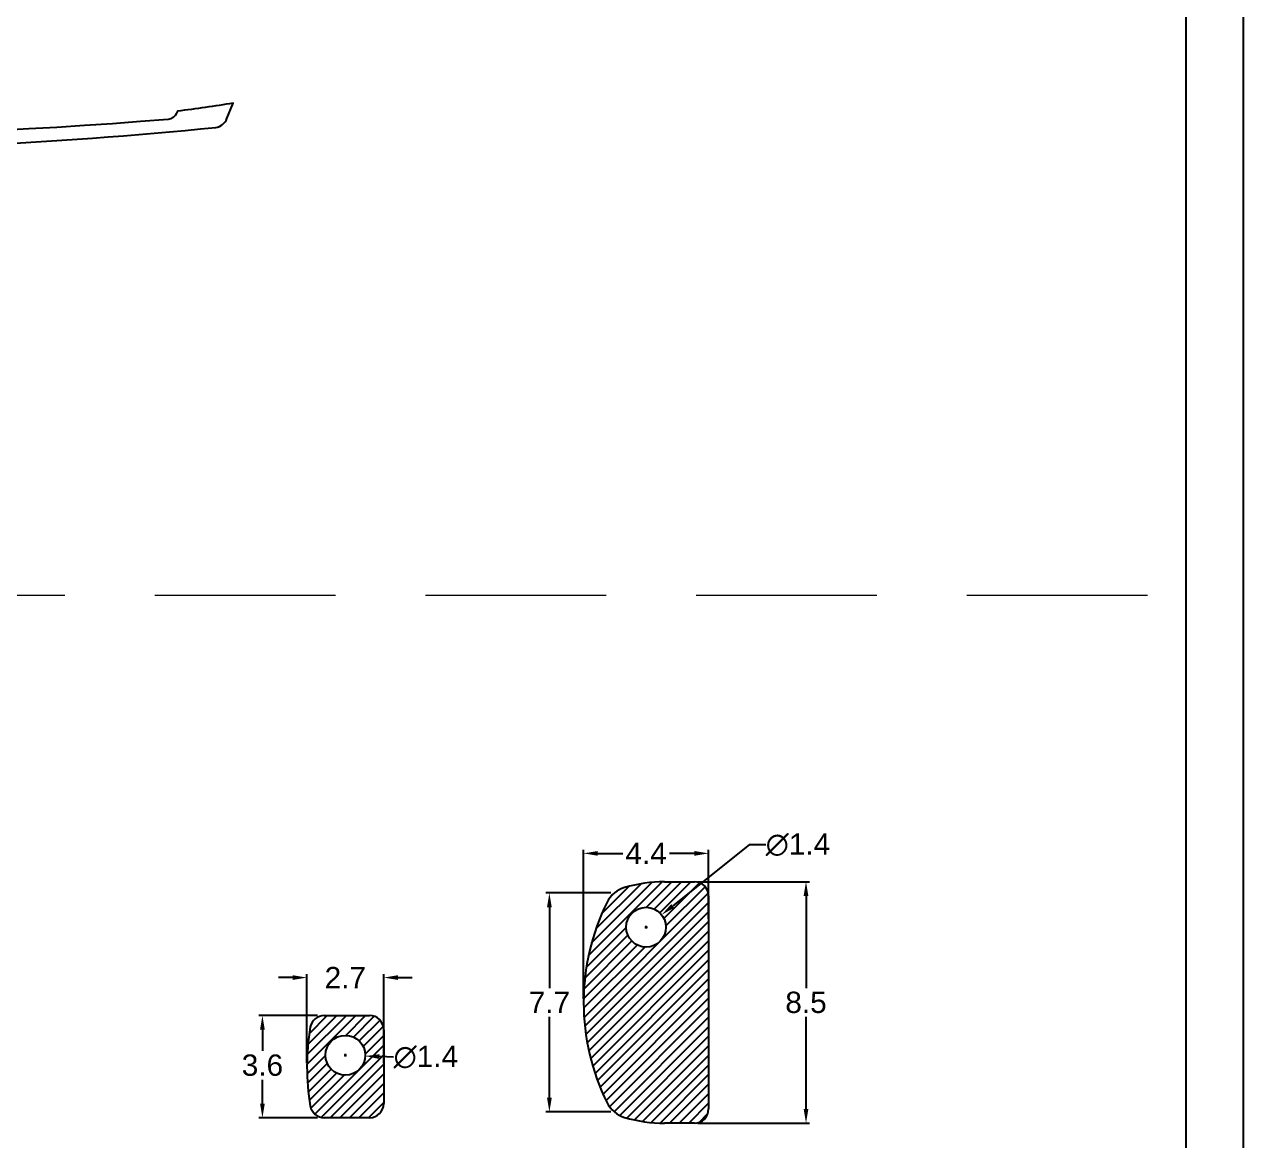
# Model space of a CAD drawing. Header units: millimetres. Extents: x 1233 to 2351, y 1180 to 1535.
# Drawn here: x 2265.6 to 2351.4, y 1311.7 to 1390.3 of the extents above; entities that cross this region are included whole.
import ezdxf

# ---------------------------------------------------------------- set-up
doc = ezdxf.new("R2010")
doc.units = ezdxf.units.MM
doc.linetypes.add('HIDDEN', pattern=[9.525, 6.35, -3.175])
doc.layers.add('Dimension', color=3, linetype='Continuous')
doc.styles.get("Standard").update_dxf_attribs({"font": 'arial.ttf'})
doc.dimstyles.get("Standard").update_dxf_attribs({"dimtxt": 0.18, "dimasz": 0.18, "dimexe": 0.18, "dimexo": 0.0625, "dimgap": 0.09, "dimtad": 0, "dimtih": 1, "dimtoh": 1, "dimdec": 4, "dimzin": 0, "dimdsep": 46, "dimtxsty": 'Standard', "dimcen": 0.09, "dimadec": 0, "dimazin": 0, "dimtfac": 1, "dimtdec": 4, "dimtofl": 0, "dimtmove": 0, "dimatfit": 3, "dimfxl": 1, "dimtolj": 1, "dimtzin": 0, "dimarcsym": 0})
doc.dimstyles.new('Standard$0', dxfattribs={"dimtxt": 2.3, "dimasz": 2, "dimexe": 1, "dimexo": 1, "dimgap": 1, "dimtad": 0, "dimtih": 1, "dimtoh": 1, "dimdec": 1, "dimzin": 0, "dimdsep": 46, "dimtxsty": 'Standard', "dimcen": 0, "dimclrd": 4, "dimclre": 4, "dimclrt": 4, "dimadec": 1, "dimazin": 0, "dimtfac": 1, "dimtdec": 1, "dimtofl": 0, "dimtmove": 0, "dimatfit": 0, "dimfxl": 1, "dimtolj": 1, "dimtzin": 0, "dimarcsym": 0})

# ---------------------------------------------------------------- blocks, each defined once
blk = doc.blocks.new('*D157')
at = {"layer": 'Defpoints', "color": 0, "transparency": 16777216}
for p in [(2290.872, 1323.154), (2285.469, 1316.885), (2290.872, 1316.885)]:
    blk.add_point(p, dxfattribs=at)
at = {"layer": 'Dimension', "color": 3, "lineweight": -2, "transparency": 16777216}
for p, q in [((2285.469, 1317.135), (2285.469, 1323.404)), ((2290.872, 1317.135), (2290.872, 1323.404)), ((2284.469, 1323.154), (2283.469, 1323.154)), ((2291.872, 1323.154), (2292.872, 1323.154))]:
    blk.add_line(p, q, dxfattribs=at)
at = {"layer": 'Dimension', "color": 3, "transparency": 16777216}
for points in [[(2284.469, 1323.32), (2284.469, 1322.987), (2285.469, 1323.154)], [(2291.872, 1323.32), (2291.872, 1322.987), (2290.872, 1323.154)]]:
    blk.add_solid(points, dxfattribs=at)
at = {"layer": 'Dimension', "transparency": 16777216, "insert": (2288.17, 1323.154), "char_height": 1.5, "attachment_point": 5}
blk.add_mtext('\\A1;2.7', dxfattribs=at)
blk = doc.blocks.new('*D158')
at = {"layer": 'Defpoints', "color": 0, "transparency": 16777216}
for p in [(2286.472, 1320.485), (2282.334, 1313.285), (2286.472, 1313.285)]:
    blk.add_point(p, dxfattribs=at)
at = {"layer": 'Dimension', "color": 3, "lineweight": -2, "transparency": 16777216}
for p, q in [((2286.222, 1320.485), (2282.084, 1320.485)), ((2282.334, 1319.485), (2282.334, 1317.995)), ((2282.334, 1314.285), (2282.334, 1315.962)), ((2286.222, 1313.285), (2282.084, 1313.285))]:
    blk.add_line(p, q, dxfattribs=at)
at = {"layer": 'Dimension', "color": 3, "transparency": 16777216}
for points in [[(2282.168, 1319.485), (2282.501, 1319.485), (2282.334, 1320.485)], [(2282.168, 1314.285), (2282.501, 1314.285), (2282.334, 1313.285)]]:
    blk.add_solid(points, dxfattribs=at)
at = {"layer": 'Dimension', "transparency": 16777216, "insert": (2282.334, 1316.979), "char_height": 1.5, "attachment_point": 5}
blk.add_mtext('\\A1;3.6', dxfattribs=at)
blk = doc.blocks.new('*D159')
at = {"layer": 'Defpoints', "color": 0, "transparency": 16777216}
for p in [(2313.74, 1331.901), (2313.74, 1327.04), (2304.94, 1321.401)]:
    blk.add_point(p, dxfattribs=at)
at = {"layer": 'Dimension', "color": 3, "lineweight": -2, "transparency": 16777216}
for p, q in [((2304.94, 1321.651), (2304.94, 1332.151)), ((2313.74, 1327.29), (2313.74, 1332.151)), ((2305.94, 1331.901), (2307.697, 1331.901)), ((2312.74, 1331.901), (2310.982, 1331.901))]:
    blk.add_line(p, q, dxfattribs=at)
at = {"layer": 'Dimension', "color": 3, "transparency": 16777216}
for points in [[(2305.94, 1332.067), (2305.94, 1331.734), (2304.94, 1331.901)], [(2312.74, 1332.067), (2312.74, 1331.734), (2313.74, 1331.901)]]:
    blk.add_solid(points, dxfattribs=at)
at = {"layer": 'Dimension', "transparency": 16777216, "insert": (2309.34, 1331.901), "char_height": 1.5, "attachment_point": 5}
blk.add_mtext('\\A1;4.4', dxfattribs=at)
blk = doc.blocks.new('*D229')
at = {"layer": 'Defpoints', "color": 0, "transparency": 16777216}
for p in [(2312.74, 1329.901), (2320.596, 1329.901), (2312.74, 1312.901)]:
    blk.add_point(p, dxfattribs=at)
at = {"layer": 'Dimension', "color": 3, "lineweight": -2, "transparency": 16777216}
for p, q in [((2312.99, 1329.901), (2320.846, 1329.901)), ((2320.596, 1328.901), (2320.596, 1322.417)), ((2320.596, 1313.901), (2320.596, 1320.385)), ((2312.99, 1312.901), (2320.846, 1312.901))]:
    blk.add_line(p, q, dxfattribs=at)
at = {"layer": 'Dimension', "color": 3, "transparency": 16777216}
for points in [[(2320.429, 1328.901), (2320.763, 1328.901), (2320.596, 1329.901)], [(2320.429, 1313.901), (2320.763, 1313.901), (2320.596, 1312.901)]]:
    blk.add_solid(points, dxfattribs=at)
at = {"layer": 'Dimension', "transparency": 16777216, "insert": (2320.596, 1321.401), "char_height": 1.5, "attachment_point": 5}
blk.add_mtext('\\A1;8.5', dxfattribs=at)
blk = doc.blocks.new('*D160')
at = {"layer": 'Defpoints', "color": 0, "transparency": 16777216}
for p in [(2307.108, 1329.112), (2302.533, 1313.691), (2307.108, 1313.691)]:
    blk.add_point(p, dxfattribs=at)
at = {"layer": 'Dimension', "color": 3, "lineweight": -2, "transparency": 16777216}
for p, q in [((2306.858, 1329.112), (2302.283, 1329.112)), ((2302.533, 1328.112), (2302.533, 1322.401)), ((2302.533, 1314.691), (2302.533, 1320.401)), ((2306.858, 1313.691), (2302.283, 1313.691))]:
    blk.add_line(p, q, dxfattribs=at)
at = {"layer": 'Dimension', "color": 3, "transparency": 16777216}
for points in [[(2302.366, 1328.112), (2302.7, 1328.112), (2302.533, 1329.112)], [(2302.366, 1314.691), (2302.7, 1314.691), (2302.533, 1313.691)]]:
    blk.add_solid(points, dxfattribs=at)
at = {"layer": 'Dimension', "transparency": 16777216, "insert": (2302.533, 1321.401), "char_height": 1.5, "attachment_point": 5}
blk.add_mtext('\\A1;7.7', dxfattribs=at)
blk = doc.blocks.new('*D230')
at = {"layer": 'Defpoints', "color": 0, "transparency": 16777216}
for p in [(2286.773, 1317.741), (2289.57, 1317.629)]:
    blk.add_point(p, dxfattribs=at)
at = {"layer": 'Dimension', "color": 0, "lineweight": -2, "transparency": 16777216}
for p, q in [((2288.082, 1317.685), (2288.262, 1317.685)), ((2288.172, 1317.595), (2288.172, 1317.775)), ((2291.569, 1317.549), (2290.57, 1317.589))]:
    blk.add_line(p, q, dxfattribs=at)
at = {"layer": 'Dimension', "color": 0, "transparency": 16777216}
blk.add_solid([(2290.576, 1317.756), (2290.563, 1317.423), (2289.57, 1317.629)], dxfattribs=at)
at = {"layer": 'Dimension', "color": 0, "transparency": 16777216, "insert": (2293.837, 1317.549), "char_height": 1.5, "attachment_point": 5}
blk.add_mtext('\\A1;∅1.4', dxfattribs=at)
blk = doc.blocks.new('*D231')
at = {"layer": 'Defpoints', "color": 0, "transparency": 16777216}
for p in [(2310.434, 1327.575), (2308.246, 1325.827)]:
    blk.add_point(p, dxfattribs=at)
at = {"layer": 'Dimension', "color": 0, "lineweight": -2, "transparency": 16777216}
for p, q in [((2316.6, 1332.503), (2311.215, 1328.199)), ((2317.76, 1332.503), (2316.6, 1332.503)), ((2309.34, 1326.611), (2309.34, 1326.791)), ((2309.25, 1326.701), (2309.43, 1326.701))]:
    blk.add_line(p, q, dxfattribs=at)
at = {"layer": 'Dimension', "color": 0, "transparency": 16777216}
blk.add_solid([(2311.111, 1328.33), (2311.319, 1328.069), (2310.434, 1327.575)], dxfattribs=at)
at = {"layer": 'Dimension', "color": 0, "transparency": 16777216, "insert": (2320.029, 1332.503), "char_height": 1.5, "attachment_point": 5}
blk.add_mtext('\\A1;∅1.4', dxfattribs=at)

msp = doc.modelspace()

# ---------------------------------------------------------------- linework, layer by layer
for p, q in [((2347.36003, 1242.18613), (2347.36003, 1528.92707)), ((2310.64228, 1329.90114), (2312.74001, 1329.90114)), ((2313.74001, 1328.90114), (2313.74001, 1313.90114)), ((2286.69157, 1320.4852), (2289.8715, 1320.4852)), ((2290.8715, 1319.4852), (2290.8715, 1314.2852)), ((2289.8715, 1313.2852), (2286.69157, 1313.2852)), ((2312.74001, 1312.90114), (2310.64228, 1312.90114))]:
    msp.add_line(p, q)
at = {"color": 1, "linetype": 'HIDDEN', "lineweight": 9, "ltscale": 2}
msp.add_line((1950.92215, 1350.08374), (2347.36003, 1350.08374), dxfattribs=at)
at = {"color": 6, "linetype": 'Continuous'}
for p, q in [((2305.28885, 1324.71028), (2310.47836, 1329.89979)), ((2305.50588, 1325.60084), (2309.76788, 1329.86284)), ((2305.80775, 1326.57622), (2308.99626, 1329.76474)), ((2306.23344, 1327.67543), (2308.14136, 1329.58336)), ((2309.35316, 1328.10108), (2311.15322, 1329.90114)), ((2309.90685, 1327.98125), (2311.82674, 1329.90114)), ((2310.30989, 1327.71077), (2312.50026, 1329.90114)), ((2310.59476, 1327.32212), (2313.10485, 1329.83221)), ((2310.73713, 1326.79097), (2313.49872, 1329.55257)), ((2304.9744, 1320.35472), (2313.71998, 1329.1003)), ((2305.02765, 1319.73445), (2313.74001, 1328.44682)), ((2305.10244, 1319.13573), (2313.74001, 1327.7733)), ((2305.19695, 1318.55672), (2313.74001, 1327.09978)), ((2305.03174, 1323.10614), (2308.0599, 1326.1343)), ((2305.13523, 1323.88314), (2307.94008, 1326.68799)), ((2305.30965, 1317.9959), (2313.74001, 1326.42626)), ((2304.94212, 1321.66948), (2308.71903, 1325.44639)), ((2304.94495, 1320.99879), (2309.25018, 1325.30402)), ((2304.96949, 1322.37036), (2308.33039, 1325.73127)), ((2305.43929, 1317.45201), (2313.74001, 1325.75274)), ((2305.58478, 1316.92398), (2313.74001, 1325.07922)), ((2305.74522, 1316.41091), (2313.74001, 1324.4057)), ((2305.91984, 1315.91201), (2313.74001, 1323.73218)), ((2306.10797, 1315.42661), (2313.74001, 1323.05866)), ((2306.30903, 1314.95416), (2313.74001, 1322.38514)), ((2306.52252, 1314.49413), (2313.74001, 1321.71163)), ((2306.76418, 1314.06227), (2313.74001, 1321.03811)), ((2285.46978, 1317.03439), (2288.9206, 1320.4852)), ((2285.49095, 1317.72908), (2288.24708, 1320.4852)), ((2285.54501, 1318.45665), (2287.57356, 1320.4852)), ((2285.63753, 1319.22269), (2286.90004, 1320.4852)), ((2288.19394, 1319.08502), (2289.59412, 1320.4852)), ((2288.74485, 1318.96242), (2290.20898, 1320.42654)), ((2289.14616, 1318.69021), (2290.61258, 1320.15662)), ((2307.08541, 1313.70999), (2313.74001, 1320.36459)), ((2289.42935, 1318.29988), (2290.84469, 1319.71522)), ((2289.56916, 1317.76617), (2290.8715, 1319.06851)), ((2307.48871, 1313.43977), (2313.74001, 1319.69107)), ((2286.02041, 1313.54389), (2290.8715, 1318.39499)), ((2307.98353, 1313.26106), (2313.74001, 1319.01755)), ((2308.52404, 1313.12806), (2313.74001, 1318.34403)), ((2285.47729, 1316.36838), (2286.77168, 1317.66276)), ((2286.46195, 1313.31192), (2290.8715, 1317.72147)), ((2309.0916, 1313.0221), (2313.74001, 1317.67051)), ((2285.51023, 1315.7278), (2286.89429, 1317.11185)), ((2285.56602, 1315.11007), (2287.1665, 1316.71054)), ((2287.10876, 1313.2852), (2290.8715, 1317.04795)), ((2309.68964, 1312.94662), (2313.74001, 1316.99699)), ((2285.64258, 1314.5131), (2287.55683, 1316.42736)), ((2285.75036, 1313.94737), (2288.09054, 1316.28755)), ((2287.78227, 1313.2852), (2290.8715, 1316.37443)), ((2288.45579, 1313.2852), (2290.8715, 1315.70091)), ((2310.32279, 1312.90624), (2313.74001, 1316.32347)), ((2310.9912, 1312.90114), (2313.74001, 1315.64995)), ((2289.12931, 1313.2852), (2290.8715, 1315.02739)), ((2311.66472, 1312.90114), (2313.74001, 1314.97643)), ((2289.80283, 1313.2852), (2290.8715, 1314.35387)), ((2312.33824, 1312.90114), (2313.74001, 1314.30291)), ((2313.06658, 1312.95596), (2313.68519, 1313.57457))]:
    msp.add_line(p, q, dxfattribs=at)
msp.add_lwpolyline([(2351.39807, 1237.92707), (2351.39807, 1534.92707), (1931.39807, 1534.92707), (1931.39807, 1237.92707)], close=True)
at = {"color": 4, "ltscale": 1000}
msp.add_lwpolyline([(2279.05375, 1383.02192, 0.26699714), (2279.83611, 1383.6398), (2280.27064, 1384.72613, -0.00760159), (2276.35214, 1384.16353), (2276.29549, 1384.0219, -0.28460879), (2275.70233, 1383.58418, -0.04061268), (2212.87274, 1383.58418, -0.28460879), (2212.27957, 1384.0219), (2212.22292, 1384.16353), (2208.29979, 1384.72687), (2208.73386, 1383.6417, 0.27996482), (2209.56411, 1383.01792, 0.04926138), (2279.05375, 1383.02192)], format="xyb", dxfattribs=at)
msp.add_circle((2309.34001, 1326.70114), 1.4)
at = {"linetype": 'Continuous'}
msp.add_circle((2288.1715, 1317.6852), 1.4, dxfattribs=at)
for centre, radius, start, end in [((2308.39209, 1327.57816), 2, 106.3362138, 153.5395548), ((2310.64228, 1319.90114), 10, 90, 106.3362138), ((2312.74001, 1328.90114), 1, 0, 90), ((2320.80273, 1321.40114), 15.86288, 153.5395548, 206.4604452), ((2286.69157, 1319.4852), 1, 90, 170.2189137), ((2289.8715, 1319.4852), 1, 0, 90), ((2301.77364, 1316.8852), 16.30454, 170.2189137, 189.7810863), ((2286.69157, 1314.2852), 1, 189.7810863, 270), ((2289.8715, 1314.2852), 1, 270, 0), ((2312.74001, 1313.90114), 1, 270, 0), ((2310.64228, 1322.90114), 10, 253.6637862, 270)]:
    msp.add_arc(centre, radius, start, end)
at = {"color": 6, "linetype": 'Continuous'}
msp.add_arc((2308.39209, 1315.22412), 2, 206.4604452, 253.6637862, dxfattribs=at)

# ---------------------------------------------------------------- dimensions: what is measured, and where the dimension line sits
at = {"layer": 'Dimension'}
dim = msp.add_linear_dim(base=(2313.74001, 1331.90055), p1=(2304.93985, 1321.40114), p2=(2313.74001, 1327.04043), dimstyle='Standard$0', override={"dimtxt": 1.5, "dimasz": 1, "dimexe": 0.25, "dimexo": 0.25, "dimgap": 0.25, "dimlfac": 0.5, "dimclrd": 3, "dimclre": 3, "dimclrt": 256, "dimadec": 0, "dimtdec": 2, "dimatfit": 3}, dxfattribs=at)
dim.commit()
dim.dimension.update_dxf_attribs({"geometry": '*D159', "text_midpoint": (2309.33993, 1331.90055)})
dim = msp.add_diameter_dim_2p(p1=(2308.24631, 1325.82718), p2=(2310.43372, 1327.57509), dimstyle='Standard', override={"dimtxt": 1.5, "dimasz": 1, "dimtad": 0, "dimtih": 1, "dimtoh": 1, "dimdec": 1, "dimlfac": 0.5, "dimadec": 0}, dxfattribs=at)
dim.commit()
dim.dimension.update_dxf_attribs({"geometry": '*D231', "text_midpoint": (2320.0286, 1332.5026), "dimtype": 163})
dim = msp.add_linear_dim(base=(2320.5959, 1329.90114), p1=(2312.74001, 1312.90114), p2=(2312.74001, 1329.90114), angle=90, dimstyle='Standard$0', override={"dimtxt": 1.5, "dimasz": 1, "dimexe": 0.25, "dimexo": 0.25, "dimgap": 0.25, "dimlfac": 0.5, "dimclrd": 3, "dimclre": 3, "dimclrt": 256, "dimadec": 0, "dimtdec": 2, "dimatfit": 3}, dxfattribs=at)
dim.commit()
dim.dimension.update_dxf_attribs({"geometry": '*D229', "text_midpoint": (2320.5959, 1321.40114)})
for base, p1, p2, picture, middle in [((2302.53301, 1313.69063), (2307.10818, 1329.11164), (2307.10818, 1313.69063), '*D160', (2302.53301, 1321.40114)), ((2282.33429, 1313.2852), (2286.4715, 1320.4852), (2286.4715, 1313.2852), '*D158', (2282.33429, 1316.97874))]:
    dim = msp.add_linear_dim(base=base, p1=p1, p2=p2, angle=90, dimstyle='Standard$0', override={"dimtxt": 1.5, "dimasz": 1, "dimexe": 0.25, "dimexo": 0.25, "dimgap": 0.25, "dimlfac": 0.5, "dimclrd": 3, "dimclre": 3, "dimclrt": 256, "dimadec": 0, "dimtdec": 2, "dimatfit": 3}, dxfattribs=at)
    dim.commit()
    dim.dimension.update_dxf_attribs({"geometry": picture, "text_midpoint": middle, "dimtype": 160})
dim = msp.add_aligned_dim(p1=(2285.4691, 1316.8852), p2=(2290.8715, 1316.8852), distance=6.26852, dimstyle='Standard$0', override={"dimtxt": 1.5, "dimasz": 1, "dimexe": 0.25, "dimexo": 0.25, "dimgap": 0.25, "dimlfac": 0.5, "dimclrd": 3, "dimclre": 3, "dimclrt": 256, "dimadec": 0, "dimtdec": 2, "dimatfit": 3}, dxfattribs=at)
dim.commit()
dim.dimension.update_dxf_attribs({"geometry": '*D157', "text_midpoint": (2288.1703, 1323.15372)})
dim = msp.add_diameter_dim_2p(p1=(2286.77262, 1317.74114), p2=(2289.57038, 1317.62927), dimstyle='Standard', override={"dimtxt": 1.5, "dimasz": 1, "dimtad": 0, "dimtih": 1, "dimtoh": 1, "dimdec": 1, "dimlfac": 0.5, "dimadec": 0}, dxfattribs=at)
dim.commit()
dim.dimension.update_dxf_attribs({"geometry": '*D230', "text_midpoint": (2293.83716, 1317.54936)})

doc.saveas('drawing.dxf')
